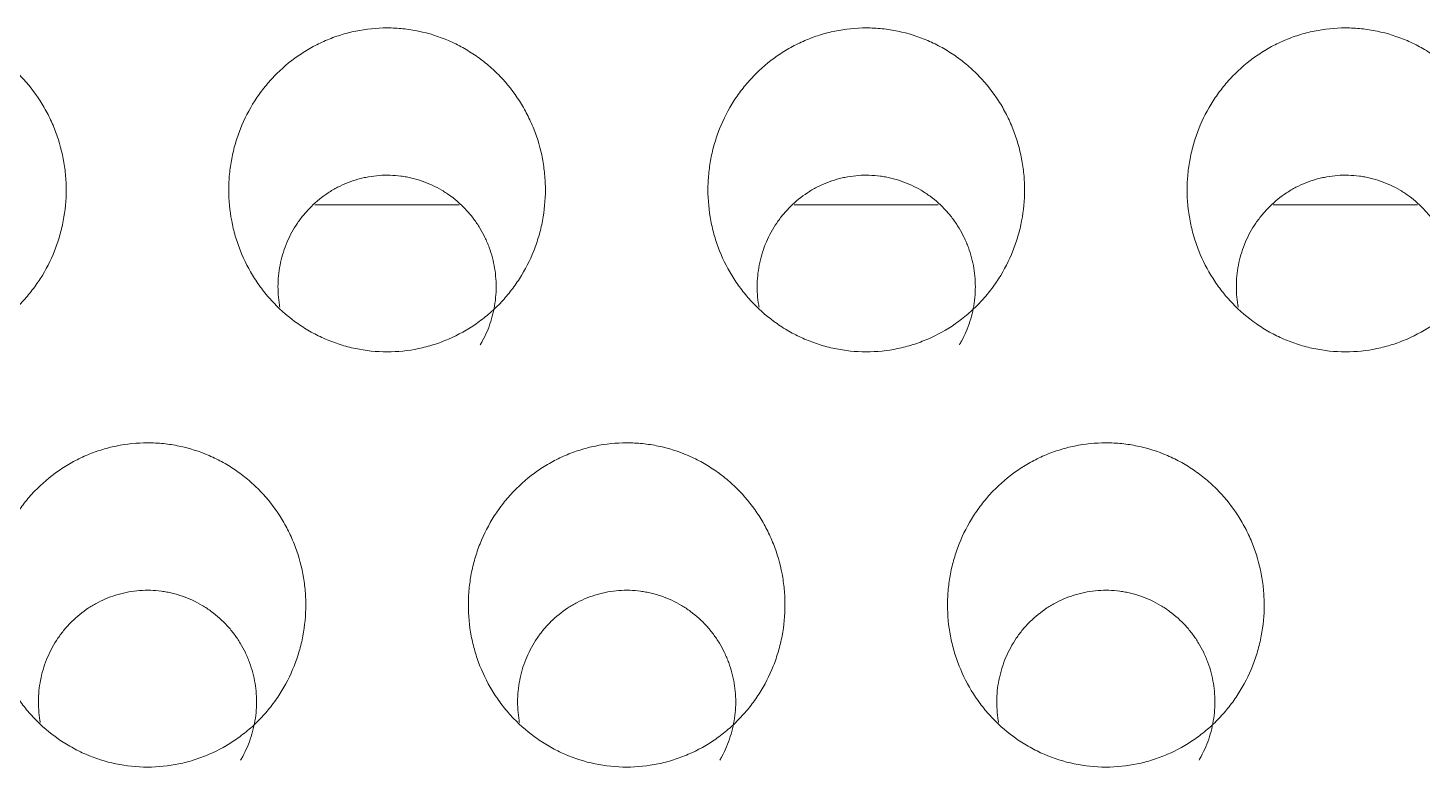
# Model space of a CAD drawing. Header units: inches. Extents: x 3778 to 56227, y -16914 to 35091.
# Drawn here: x 42403.96 to 42412.65, y -12645.74 to -12641.14 of the extents above; entities that cross this region are included whole.
import ezdxf

# ---------------------------------------------------------------- set-up
doc = ezdxf.new("R2010")
doc.units = ezdxf.units.IN
doc.header["$LTSCALE"] = 100
doc.header["$MEASUREMENT"] = 0
doc.layers.add('2-con', color=2, linetype='Continuous')
doc.layers.add('mark-B', color=2, linetype='Continuous', lineweight=20)

# ---------------------------------------------------------------- blocks, each defined once
blk = doc.blocks.new('무풍1WAY 대형')
at = {"layer": 'mark-B'}
for points, knots in [([(273.373, -433.2088), (273.3066, -433.2088), (273.2413, -433.2156), (273.1451, -433.2355), (273.1133, -433.2438), (273.0661, -433.2587), (273.0504, -433.2641), (273.0194, -433.2757), (273.0042, -433.2818), (272.9288, -433.3144), (272.8718, -433.3462), (272.791, -433.4025), (272.7647, -433.4228), (272.7149, -433.4655), (272.6674, -433.5104), (272.6247, -433.5595), (272.5945, -433.5979), (272.5847, -433.611), (272.5657, -433.6377), (272.5565, -433.6513), (272.5122, -433.7204), (272.4826, -433.7783), (272.4467, -433.8687), (272.4362, -433.8994), (272.4225, -433.9465), (272.4182, -433.9623), (272.4106, -433.9941), (272.4072, -434.0101), (272.392, -434.0899), (272.3859, -434.1543), (272.3859, -434.2354), (272.3863, -434.2516), (272.3878, -434.2842), (272.389, -434.3005), (272.3936, -434.3494), (272.3982, -434.3816), (272.4165, -434.477), (272.4345, -434.5391), (272.4706, -434.63), (272.4842, -434.6601), (272.514, -434.7181), (272.5302, -434.7463), (272.5827, -434.8281), (272.6229, -434.8793), (272.6798, -434.9387), (272.6915, -434.9503), (272.7154, -434.9729), (272.7519, -435.0057), (272.8163, -435.0555), (272.8716, -435.0901), (272.9146, -435.1141), (272.9292, -435.1218), (272.9588, -435.1364), (272.9739, -435.1434), (273.0495, -435.1761), (273.1118, -435.1958), (273.2081, -435.2159), (273.2407, -435.2209), (273.3068, -435.2278), (273.3397, -435.2295), (273.4381, -435.2295), (273.5033, -435.2229), (273.5843, -435.2062), (273.6005, -435.2025), (273.6325, -435.1941), (273.68, -435.1805), (273.7567, -435.1519), (273.8154, -435.123), (273.8729, -435.0911), (273.9011, -435.0735), (273.982, -435.0172), (274.0315, -434.9748), (274.0881, -434.916), (274.0991, -434.9039), (274.1207, -434.8792), (274.1312, -434.8665), (274.1617, -434.8278), (274.1807, -434.8012), (274.2333, -434.7191), (274.263, -434.6613), (274.2933, -434.5853), (274.299, -434.5699), (274.3096, -434.539), (274.3244, -434.4924), (274.3433, -434.4136), (274.3524, -434.3496), (274.3571, -434.3011), (274.3582, -434.2848), (274.3598, -434.2522), (274.3602, -434.2358), (274.3602, -434.1541), (274.3541, -434.0897), (274.3359, -433.9944), (274.3284, -433.9628), (274.3147, -433.9158), (274.3098, -433.9001), (274.2991, -433.8691), (274.2935, -433.8538), (274.2634, -433.7782), (274.2339, -433.7205), (274.1813, -433.6384), (274.1624, -433.6117), (274.1217, -433.5599), (274.1002, -433.5352), (274.0326, -433.4646), (273.9832, -433.4222), (273.916, -433.3752), (273.9023, -433.3661), (273.8742, -433.3486), (273.86, -433.3402), (273.8169, -433.3161), (273.7876, -433.3016), (273.6977, -433.2627), (273.6352, -433.2427), (273.5052, -433.2156), (273.4395, -433.2088), (273.373, -433.2088)], [0, 0, 0, 0, 0.03125, 0.03125, 0.046875, 0.046875, 0.054687, 0.054687, 0.0625, 0.0625, 0.09375, 0.09375, 0.109375, 0.109375, 0.125, 0.140625, 0.140625, 0.148437, 0.148437, 0.15625, 0.15625, 0.1875, 0.1875, 0.203125, 0.203125, 0.210937, 0.210937, 0.21875, 0.21875, 0.25, 0.25, 0.257812, 0.257812, 0.265625, 0.265625, 0.28125, 0.28125, 0.3125, 0.3125, 0.328125, 0.328125, 0.34375, 0.34375, 0.375, 0.375, 0.382812, 0.382812, 0.390625, 0.40625, 0.421875, 0.421875, 0.429687, 0.429687, 0.4375, 0.4375, 0.46875, 0.46875, 0.484375, 0.484375, 0.5, 0.5, 0.53125, 0.53125, 0.539062, 0.539062, 0.546875, 0.5625, 0.578125, 0.578125, 0.59375, 0.59375, 0.625, 0.625, 0.632812, 0.632812, 0.640625, 0.640625, 0.65625, 0.65625, 0.6875, 0.6875, 0.695312, 0.695312, 0.703125, 0.71875, 0.734375, 0.734375, 0.742187, 0.742187, 0.75, 0.75, 0.78125, 0.78125, 0.796875, 0.796875, 0.804687, 0.804687, 0.8125, 0.8125, 0.84375, 0.84375, 0.859375, 0.859375, 0.875, 0.875, 0.90625, 0.90625, 0.914062, 0.914062, 0.921875, 0.921875, 0.9375, 0.9375, 0.96875, 0.96875, 1, 1, 1, 1]), ([(276.3606, -433.2088), (276.2941, -433.2088), (276.2289, -433.2156), (276.1327, -433.2355), (276.1009, -433.2438), (276.0536, -433.2587), (276.0379, -433.2641), (276.007, -433.2757), (275.9917, -433.2818), (275.9164, -433.3144), (275.8593, -433.3462), (275.7785, -433.4025), (275.7523, -433.4228), (275.7024, -433.4655), (275.655, -433.5104), (275.6123, -433.5595), (275.582, -433.5979), (275.5722, -433.611), (275.5532, -433.6377), (275.544, -433.6513), (275.4997, -433.7204), (275.4702, -433.7783), (275.4343, -433.8687), (275.4237, -433.8994), (275.41, -433.9465), (275.4058, -433.9623), (275.3982, -433.9941), (275.3947, -434.0101), (275.3795, -434.0899), (275.3735, -434.1543), (275.3735, -434.2354), (275.3738, -434.2516), (275.3754, -434.2842), (275.3765, -434.3005), (275.3812, -434.3494), (275.3858, -434.3816), (275.404, -434.477), (275.422, -434.5391), (275.4581, -434.63), (275.4718, -434.6601), (275.5016, -434.7181), (275.5178, -434.7463), (275.5703, -434.8281), (275.6104, -434.8793), (275.6674, -434.9387), (275.6791, -434.9503), (275.7029, -434.9729), (275.7394, -435.0057), (275.8038, -435.0555), (275.8592, -435.0901), (275.9022, -435.1141), (275.9167, -435.1218), (275.9464, -435.1364), (275.9614, -435.1434), (276.037, -435.1761), (276.0994, -435.1958), (276.1957, -435.2159), (276.2282, -435.2209), (276.2943, -435.2278), (276.3272, -435.2295), (276.4257, -435.2295), (276.4909, -435.2229), (276.5718, -435.2062), (276.588, -435.2025), (276.62, -435.1941), (276.6675, -435.1805), (276.7442, -435.1519), (276.803, -435.123), (276.8604, -435.0911), (276.8886, -435.0735), (276.9695, -435.0172), (277.0191, -434.9748), (277.0756, -434.916), (277.0867, -434.9039), (277.1082, -434.8792), (277.1188, -434.8665), (277.1493, -434.8278), (277.1682, -434.8012), (277.2209, -434.7191), (277.2505, -434.6613), (277.2808, -434.5853), (277.2865, -434.5699), (277.2971, -434.539), (277.3119, -434.4924), (277.3308, -434.4136), (277.34, -434.3496), (277.3446, -434.3011), (277.3458, -434.2848), (277.3473, -434.2522), (277.3477, -434.2358), (277.3477, -434.1541), (277.3416, -434.0897), (277.3235, -433.9944), (277.3159, -433.9628), (277.3023, -433.9158), (277.2973, -433.9001), (277.2867, -433.8691), (277.281, -433.8538), (277.251, -433.7782), (277.2214, -433.7205), (277.1689, -433.6384), (277.15, -433.6117), (277.1092, -433.5599), (277.0878, -433.5352), (277.0201, -433.4646), (276.9708, -433.4222), (276.9035, -433.3752), (276.8898, -433.3661), (276.8618, -433.3486), (276.8476, -433.3402), (276.8045, -433.3161), (276.7751, -433.3016), (276.6852, -433.2627), (276.6228, -433.2427), (276.4928, -433.2156), (276.427, -433.2088), (276.3606, -433.2088)], [0, 0, 0, 0, 0.03125, 0.03125, 0.046875, 0.046875, 0.054688, 0.054688, 0.0625, 0.0625, 0.09375, 0.09375, 0.109375, 0.109375, 0.125, 0.140625, 0.140625, 0.148438, 0.148438, 0.15625, 0.15625, 0.1875, 0.1875, 0.203125, 0.203125, 0.210938, 0.210938, 0.21875, 0.21875, 0.25, 0.25, 0.257813, 0.257813, 0.265625, 0.265625, 0.28125, 0.28125, 0.3125, 0.3125, 0.328125, 0.328125, 0.34375, 0.34375, 0.375, 0.375, 0.382813, 0.382813, 0.390625, 0.40625, 0.421875, 0.421875, 0.429688, 0.429688, 0.4375, 0.4375, 0.46875, 0.46875, 0.484375, 0.484375, 0.5, 0.5, 0.53125, 0.53125, 0.539063, 0.539063, 0.546875, 0.5625, 0.578125, 0.578125, 0.59375, 0.59375, 0.625, 0.625, 0.632813, 0.632813, 0.640625, 0.640625, 0.65625, 0.65625, 0.6875, 0.6875, 0.695313, 0.695313, 0.703125, 0.71875, 0.734375, 0.734375, 0.742188, 0.742188, 0.75, 0.75, 0.78125, 0.78125, 0.796875, 0.796875, 0.804688, 0.804688, 0.8125, 0.8125, 0.84375, 0.84375, 0.859375, 0.859375, 0.875, 0.875, 0.90625, 0.90625, 0.914063, 0.914063, 0.921875, 0.921875, 0.9375, 0.9375, 0.96875, 0.96875, 1, 1, 1, 1]), ([(279.3481, -433.2088), (279.2817, -433.2088), (279.2164, -433.2156), (279.1202, -433.2355), (279.0884, -433.2438), (279.0412, -433.2587), (279.0255, -433.2641), (278.9945, -433.2757), (278.9793, -433.2818), (278.9039, -433.3144), (278.8469, -433.3462), (278.7661, -433.4025), (278.7398, -433.4228), (278.69, -433.4655), (278.6425, -433.5104), (278.5998, -433.5595), (278.5696, -433.5979), (278.5598, -433.611), (278.5408, -433.6377), (278.5316, -433.6513), (278.4873, -433.7204), (278.4577, -433.7783), (278.4218, -433.8687), (278.4112, -433.8994), (278.3976, -433.9465), (278.3933, -433.9623), (278.3857, -433.9941), (278.3823, -434.0101), (278.3671, -434.0899), (278.361, -434.1543), (278.361, -434.2354), (278.3614, -434.2516), (278.3629, -434.2842), (278.3641, -434.3005), (278.3687, -434.3494), (278.3733, -434.3816), (278.3916, -434.477), (278.4096, -434.5391), (278.4457, -434.63), (278.4593, -434.6601), (278.4891, -434.7181), (278.5053, -434.7463), (278.5578, -434.8281), (278.5979, -434.8793), (278.6549, -434.9387), (278.6666, -434.9503), (278.6905, -434.9729), (278.727, -435.0057), (278.7914, -435.0555), (278.8467, -435.0901), (278.8897, -435.1141), (278.9043, -435.1218), (278.9339, -435.1364), (278.949, -435.1434), (279.0246, -435.1761), (279.0869, -435.1958), (279.1832, -435.2159), (279.2158, -435.2209), (279.2819, -435.2278), (279.3148, -435.2295), (279.4132, -435.2295), (279.4784, -435.2229), (279.5593, -435.2062), (279.5755, -435.2025), (279.6076, -435.1941), (279.6551, -435.1805), (279.7318, -435.1519), (279.7905, -435.123), (279.848, -435.0911), (279.8762, -435.0735), (279.9571, -435.0172), (280.0066, -434.9748), (280.0632, -434.916), (280.0742, -434.9039), (280.0958, -434.8792), (280.1063, -434.8665), (280.1368, -434.8278), (280.1557, -434.8012), (280.2084, -434.7191), (280.2381, -434.6613), (280.2683, -434.5853), (280.2741, -434.5699), (280.2847, -434.539), (280.2995, -434.4924), (280.3184, -434.4136), (280.3275, -434.3496), (280.3322, -434.3011), (280.3333, -434.2848), (280.3349, -434.2522), (280.3353, -434.2358), (280.3353, -434.1541), (280.3291, -434.0897), (280.311, -433.9944), (280.3034, -433.9628), (280.2898, -433.9158), (280.2848, -433.9001), (280.2742, -433.8691), (280.2686, -433.8538), (280.2385, -433.7782), (280.209, -433.7205), (280.1564, -433.6384), (280.1375, -433.6117), (280.0968, -433.5599), (280.0753, -433.5352), (280.0077, -433.4646), (279.9583, -433.4222), (279.8911, -433.3752), (279.8774, -433.3661), (279.8493, -433.3486), (279.8351, -433.3402), (279.792, -433.3161), (279.7627, -433.3016), (279.6728, -433.2627), (279.6103, -433.2427), (279.4803, -433.2156), (279.4146, -433.2088), (279.3481, -433.2088)], [0, 0, 0, 0, 0.03125, 0.03125, 0.046875, 0.046875, 0.054687, 0.054687, 0.0625, 0.0625, 0.09375, 0.09375, 0.109375, 0.109375, 0.125, 0.140625, 0.140625, 0.148437, 0.148437, 0.15625, 0.15625, 0.1875, 0.1875, 0.203125, 0.203125, 0.210937, 0.210937, 0.21875, 0.21875, 0.25, 0.25, 0.257812, 0.257812, 0.265625, 0.265625, 0.28125, 0.28125, 0.3125, 0.3125, 0.328125, 0.328125, 0.34375, 0.34375, 0.375, 0.375, 0.382812, 0.382812, 0.390625, 0.40625, 0.421875, 0.421875, 0.429688, 0.429688, 0.4375, 0.4375, 0.46875, 0.46875, 0.484375, 0.484375, 0.5, 0.5, 0.53125, 0.53125, 0.539062, 0.539062, 0.546875, 0.5625, 0.578125, 0.578125, 0.59375, 0.59375, 0.625, 0.625, 0.632812, 0.632812, 0.640625, 0.640625, 0.65625, 0.65625, 0.6875, 0.6875, 0.695312, 0.695312, 0.703125, 0.71875, 0.734375, 0.734375, 0.742187, 0.742187, 0.75, 0.75, 0.78125, 0.78125, 0.796875, 0.796875, 0.804687, 0.804687, 0.8125, 0.8125, 0.84375, 0.84375, 0.859375, 0.859375, 0.875, 0.875, 0.90625, 0.90625, 0.914063, 0.914063, 0.921875, 0.921875, 0.9375, 0.9375, 0.96875, 0.96875, 1, 1, 1, 1]), ([(272.7921, -433.2529), (272.7878, -433.2602), (272.7836, -433.2676), (272.7687, -433.2949), (272.7589, -433.3152), (272.7325, -433.3769), (272.7189, -433.4195), (272.7046, -433.4853), (272.7008, -433.5077), (272.6955, -433.5524), (272.6939, -433.5749), (272.6933, -433.5975)], [0, 0, 0, 0, 0.069944, 0.069944, 0.255955, 0.255955, 0.627978, 0.627978, 0.813989, 0.813989, 1, 1, 1, 1]), ([(275.7797, -433.2529), (275.7754, -433.2602), (275.7711, -433.2676), (275.7562, -433.2949), (275.7464, -433.3152), (275.72, -433.3769), (275.7065, -433.4195), (275.6922, -433.4853), (275.6884, -433.5077), (275.683, -433.5524), (275.6814, -433.5749), (275.6809, -433.5975)], [0, 0, 0, 0, 0.069944, 0.069944, 0.255955, 0.255955, 0.627978, 0.627978, 0.813989, 0.813989, 1, 1, 1, 1]), ([(278.7672, -433.2529), (278.7629, -433.2602), (278.7587, -433.2676), (278.7438, -433.2949), (278.734, -433.3152), (278.7076, -433.3769), (278.694, -433.4195), (278.6797, -433.4853), (278.6759, -433.5077), (278.6706, -433.5524), (278.669, -433.5749), (278.6684, -433.5975)], [0, 0, 0, 0, 0.069944, 0.069944, 0.255955, 0.255955, 0.627978, 0.627978, 0.813989, 0.813989, 1, 1, 1, 1]), ([(272.6933, -433.5975), (272.6922, -433.6426), (272.6986, -433.7314), (272.7211, -433.8174), (272.7405, -433.8702), (272.7447, -433.8808), (272.7535, -433.9015), (272.7673, -433.9323), (272.7939, -433.9814), (272.8188, -434.0185), (272.8389, -434.0455), (272.8459, -434.0543), (272.8602, -434.0718), (272.8676, -434.0804), (272.9058, -434.1223), (272.9391, -434.1524), (272.9933, -434.1924), (273.012, -434.2049), (273.051, -434.228), (273.0712, -434.2387), (273.1328, -434.2674), (273.1753, -434.2821), (273.2303, -434.2952), (273.2414, -434.2976), (273.2638, -434.3017), (273.2751, -434.3035), (273.3091, -434.3079), (273.3317, -434.3097), (273.3994, -434.3116), (273.4444, -434.3083), (273.5007, -434.2983), (273.5119, -434.2961), (273.534, -434.2909), (273.5669, -434.2824), (273.6203, -434.2642), (273.6613, -434.2454), (273.6915, -434.2297), (273.7015, -434.2241), (273.7212, -434.2126), (273.7308, -434.2066), (273.778, -434.1756), (273.8129, -434.1473), (273.853, -434.1077), (273.8609, -434.0996), (273.8762, -434.0829), (273.8837, -434.0743), (273.9053, -434.0483), (273.9188, -434.0303), (273.9566, -433.9747), (273.9781, -433.9354), (274.0136, -433.8523), (274.0272, -433.8096), (274.0414, -433.7442), (274.0452, -433.7222), (274.0505, -433.6777), (274.0522, -433.6551), (274.0539, -433.5878), (274.0508, -433.5433), (274.0429, -433.4952), (274.0422, -433.4912), (274.0415, -433.4871)], [0, 0, 0, 0, 0.058507, 0.117014, 0.117014, 0.131641, 0.131641, 0.146267, 0.175521, 0.204774, 0.204774, 0.219401, 0.219401, 0.234028, 0.234028, 0.292535, 0.292535, 0.321788, 0.321788, 0.351042, 0.351042, 0.409548, 0.409548, 0.424175, 0.424175, 0.438802, 0.438802, 0.468055, 0.468055, 0.526562, 0.526562, 0.541189, 0.541189, 0.555816, 0.585069, 0.614323, 0.614323, 0.628949, 0.628949, 0.643576, 0.643576, 0.702083, 0.702083, 0.71671, 0.71671, 0.731336, 0.731336, 0.76059, 0.76059, 0.819097, 0.819097, 0.877604, 0.877604, 0.906857, 0.906857, 0.936111, 0.936111, 0.994618, 0.994618, 1, 1, 1, 1]), ([(275.6809, -433.5975), (275.6798, -433.6426), (275.6861, -433.7314), (275.7087, -433.8174), (275.7281, -433.8702), (275.7322, -433.8808), (275.741, -433.9015), (275.7549, -433.9323), (275.7815, -433.9814), (275.8064, -434.0185), (275.8265, -434.0455), (275.8334, -434.0543), (275.8478, -434.0718), (275.8552, -434.0804), (275.8933, -434.1223), (275.9266, -434.1524), (275.9808, -434.1924), (275.9996, -434.2049), (276.0385, -434.228), (276.0588, -434.2387), (276.1203, -434.2674), (276.1629, -434.2821), (276.2179, -434.2952), (276.229, -434.2976), (276.2514, -434.3017), (276.2627, -434.3035), (276.2966, -434.3079), (276.3192, -434.3097), (276.3869, -434.3116), (276.432, -434.3083), (276.4882, -434.2983), (276.4994, -434.2961), (276.5216, -434.2909), (276.5545, -434.2824), (276.6078, -434.2642), (276.6489, -434.2454), (276.6791, -434.2297), (276.6891, -434.2241), (276.7087, -434.2126), (276.7183, -434.2066), (276.7656, -434.1756), (276.8005, -434.1473), (276.8406, -434.1077), (276.8484, -434.0996), (276.8638, -434.0829), (276.8712, -434.0743), (276.8929, -434.0483), (276.9064, -434.0303), (276.9441, -433.9747), (276.9656, -433.9354), (277.0012, -433.8523), (277.0148, -433.8096), (277.029, -433.7442), (277.0327, -433.7222), (277.0381, -433.6777), (277.0397, -433.6551), (277.0414, -433.5878), (277.0383, -433.5433), (277.0304, -433.4952), (277.0297, -433.4912), (277.029, -433.4871)], [0, 0, 0, 0, 0.058507, 0.117014, 0.117014, 0.131641, 0.131641, 0.146267, 0.175521, 0.204774, 0.204774, 0.219401, 0.219401, 0.234028, 0.234028, 0.292535, 0.292535, 0.321788, 0.321788, 0.351042, 0.351042, 0.409548, 0.409548, 0.424175, 0.424175, 0.438802, 0.438802, 0.468055, 0.468055, 0.526562, 0.526562, 0.541189, 0.541189, 0.555816, 0.585069, 0.614323, 0.614323, 0.628949, 0.628949, 0.643576, 0.643576, 0.702083, 0.702083, 0.71671, 0.71671, 0.731336, 0.731336, 0.76059, 0.76059, 0.819097, 0.819097, 0.877604, 0.877604, 0.906857, 0.906857, 0.936111, 0.936111, 0.994618, 0.994618, 1, 1, 1, 1]), ([(278.6684, -433.5975), (278.6673, -433.6426), (278.6737, -433.7314), (278.6962, -433.8174), (278.7156, -433.8702), (278.7198, -433.8808), (278.7286, -433.9015), (278.7424, -433.9323), (278.769, -433.9814), (278.7939, -434.0185), (278.814, -434.0455), (278.821, -434.0543), (278.8353, -434.0718), (278.8427, -434.0804), (278.8809, -434.1223), (278.9142, -434.1524), (278.9683, -434.1924), (278.9871, -434.2049), (279.0261, -434.228), (279.0463, -434.2387), (279.1079, -434.2674), (279.1504, -434.2821), (279.2054, -434.2952), (279.2165, -434.2976), (279.2389, -434.3017), (279.2502, -434.3035), (279.2842, -434.3079), (279.3068, -434.3097), (279.3745, -434.3116), (279.4195, -434.3083), (279.4758, -434.2983), (279.487, -434.2961), (279.5091, -434.2909), (279.542, -434.2824), (279.5954, -434.2642), (279.6364, -434.2454), (279.6666, -434.2297), (279.6766, -434.2241), (279.6963, -434.2126), (279.7059, -434.2066), (279.7531, -434.1756), (279.788, -434.1473), (279.8281, -434.1077), (279.836, -434.0996), (279.8513, -434.0829), (279.8588, -434.0743), (279.8804, -434.0483), (279.8939, -434.0303), (279.9317, -433.9747), (279.9532, -433.9354), (279.9887, -433.8523), (280.0023, -433.8096), (280.0165, -433.7442), (280.0202, -433.7222), (280.0256, -433.6777), (280.0273, -433.6551), (280.029, -433.5878), (280.0259, -433.5433), (280.018, -433.4952), (280.0173, -433.4912), (280.0165, -433.4871)], [0, 0, 0, 0, 0.058507, 0.117014, 0.117014, 0.131641, 0.131641, 0.146267, 0.175521, 0.204774, 0.204774, 0.219401, 0.219401, 0.234028, 0.234028, 0.292535, 0.292535, 0.321788, 0.321788, 0.351042, 0.351042, 0.409548, 0.409548, 0.424175, 0.424175, 0.438802, 0.438802, 0.468055, 0.468055, 0.526562, 0.526562, 0.541189, 0.541189, 0.555816, 0.585069, 0.614323, 0.614323, 0.628949, 0.628949, 0.643576, 0.643576, 0.702083, 0.702083, 0.71671, 0.71671, 0.731336, 0.731336, 0.76059, 0.76059, 0.819097, 0.819097, 0.877604, 0.877604, 0.906857, 0.906857, 0.936111, 0.936111, 0.994618, 0.994618, 1, 1, 1, 1]), ([(271.8793, -435.7965), (271.8129, -435.7965), (271.7476, -435.8032), (271.6514, -435.8232), (271.6197, -435.8314), (271.5724, -435.8463), (271.5567, -435.8517), (271.5258, -435.8633), (271.5105, -435.8694), (271.4352, -435.9019), (271.3781, -435.9337), (271.2973, -435.9899), (271.2711, -436.0102), (271.2212, -436.0528), (271.1738, -436.0976), (271.1311, -436.1467), (271.1008, -436.1851), (271.091, -436.1981), (271.072, -436.2248), (271.0628, -436.2384), (271.0185, -436.3075), (270.989, -436.3653), (270.953, -436.4556), (270.9424, -436.4863), (270.9287, -436.5333), (270.9245, -436.5491), (270.9169, -436.5809), (270.9135, -436.5968), (270.8982, -436.6766), (270.8922, -436.7409), (270.8922, -436.822), (270.8925, -436.8382), (270.8941, -436.8707), (270.8952, -436.8871), (270.8999, -436.9359), (270.9045, -436.9681), (270.9227, -437.0634), (270.9408, -437.1255), (270.9769, -437.2163), (270.9905, -437.2463), (271.0203, -437.3043), (271.0365, -437.3324), (271.0891, -437.4142), (271.1292, -437.4653), (271.1862, -437.5247), (271.1979, -437.5363), (271.2217, -437.5588), (271.2583, -437.5916), (271.3227, -437.6413), (271.378, -437.6759), (271.421, -437.6999), (271.4355, -437.7075), (271.4652, -437.7221), (271.4802, -437.7291), (271.5558, -437.7617), (271.6182, -437.7814), (271.7144, -437.8014), (271.747, -437.8065), (271.813, -437.8133), (271.8459, -437.815), (271.9443, -437.8151), (272.0095, -437.8085), (272.0904, -437.7918), (272.1066, -437.7881), (272.1386, -437.7797), (272.1861, -437.7661), (272.2628, -437.7376), (272.3215, -437.7087), (272.379, -437.6768), (272.4072, -437.6593), (272.4881, -437.6031), (272.5376, -437.5607), (272.5942, -437.502), (272.6052, -437.4899), (272.6268, -437.4652), (272.6373, -437.4525), (272.6678, -437.4139), (272.6868, -437.3873), (272.7395, -437.3053), (272.7691, -437.2476), (272.7994, -437.1717), (272.8051, -437.1563), (272.8158, -437.1254), (272.8305, -437.0788), (272.8495, -437.0001), (272.8586, -436.9361), (272.8633, -436.8876), (272.8644, -436.8714), (272.866, -436.8388), (272.8664, -436.8224), (272.8664, -436.7408), (272.8602, -436.6764), (272.8421, -436.5811), (272.8345, -436.5496), (272.8209, -436.5026), (272.8159, -436.487), (272.8053, -436.456), (272.7996, -436.4407), (272.7696, -436.3651), (272.74, -436.3075), (272.6874, -436.2255), (272.6685, -436.1988), (272.6278, -436.1471), (272.6063, -436.1224), (272.5387, -436.0519), (272.4893, -436.0096), (272.4086, -435.9533), (272.3805, -435.9357), (272.323, -435.9036), (272.2644, -435.8747), (272.2032, -435.8518), (272.1407, -435.832), (272.1088, -435.8236), (272.0114, -435.8033), (271.9457, -435.7965), (271.8793, -435.7965)], [0, 0, 0, 0, 0.03125, 0.03125, 0.046875, 0.046875, 0.054688, 0.054688, 0.0625, 0.0625, 0.09375, 0.09375, 0.109375, 0.109375, 0.125, 0.140625, 0.140625, 0.148438, 0.148438, 0.15625, 0.15625, 0.1875, 0.1875, 0.203125, 0.203125, 0.210938, 0.210938, 0.21875, 0.21875, 0.25, 0.25, 0.257813, 0.257813, 0.265625, 0.265625, 0.28125, 0.28125, 0.3125, 0.3125, 0.328125, 0.328125, 0.34375, 0.34375, 0.375, 0.375, 0.382813, 0.382813, 0.390625, 0.40625, 0.421875, 0.421875, 0.429688, 0.429688, 0.4375, 0.4375, 0.46875, 0.46875, 0.484375, 0.484375, 0.5, 0.5, 0.53125, 0.53125, 0.539063, 0.539063, 0.546875, 0.5625, 0.578125, 0.578125, 0.59375, 0.59375, 0.625, 0.625, 0.632813, 0.632813, 0.640625, 0.640625, 0.65625, 0.65625, 0.6875, 0.6875, 0.695313, 0.695313, 0.703125, 0.71875, 0.734375, 0.734375, 0.742188, 0.742188, 0.75, 0.75, 0.78125, 0.78125, 0.796875, 0.796875, 0.804688, 0.804688, 0.8125, 0.8125, 0.84375, 0.84375, 0.859375, 0.859375, 0.875, 0.875, 0.90625, 0.90625, 0.921875, 0.921875, 0.9375, 0.953125, 0.953125, 0.96875, 0.96875, 1, 1, 1, 1]), ([(274.8668, -435.7965), (274.8004, -435.7965), (274.7352, -435.8032), (274.639, -435.8232), (274.6072, -435.8314), (274.56, -435.8463), (274.5443, -435.8517), (274.5133, -435.8633), (274.4981, -435.8694), (274.4227, -435.9019), (274.3657, -435.9337), (274.2849, -435.9899), (274.2586, -436.0102), (274.2088, -436.0528), (274.1613, -436.0976), (274.1186, -436.1467), (274.0884, -436.1851), (274.0786, -436.1981), (274.0596, -436.2248), (274.0504, -436.2384), (274.0061, -436.3075), (273.9765, -436.3653), (273.9406, -436.4556), (273.93, -436.4863), (273.9163, -436.5333), (273.9121, -436.5491), (273.9044, -436.5809), (273.901, -436.5968), (273.8858, -436.6766), (273.8797, -436.7409), (273.8797, -436.822), (273.8801, -436.8382), (273.8816, -436.8707), (273.8828, -436.8871), (273.8874, -436.9359), (273.892, -436.9681), (273.9103, -437.0634), (273.9283, -437.1255), (273.9644, -437.2163), (273.9781, -437.2463), (274.0079, -437.3043), (274.0241, -437.3324), (274.0766, -437.4142), (274.1168, -437.4653), (274.1737, -437.5247), (274.1854, -437.5363), (274.2093, -437.5588), (274.2458, -437.5916), (274.3102, -437.6413), (274.3655, -437.6759), (274.4085, -437.6999), (274.4231, -437.7075), (274.4527, -437.7221), (274.4678, -437.7291), (274.5434, -437.7617), (274.6057, -437.7814), (274.702, -437.8014), (274.7345, -437.8065), (274.8006, -437.8133), (274.8335, -437.815), (274.9319, -437.8151), (274.9971, -437.8085), (275.078, -437.7918), (275.0942, -437.7881), (275.1262, -437.7797), (275.1736, -437.7661), (275.2503, -437.7376), (275.3091, -437.7087), (275.3665, -437.6768), (275.3947, -437.6593), (275.4756, -437.6031), (275.5252, -437.5607), (275.5817, -437.502), (275.5928, -437.4899), (275.6143, -437.4652), (275.6249, -437.4525), (275.6554, -437.4139), (275.6743, -437.3873), (275.727, -437.3053), (275.7567, -437.2476), (275.787, -437.1717), (275.7927, -437.1563), (275.8033, -437.1254), (275.8181, -437.0788), (275.837, -437.0001), (275.8462, -436.9361), (275.8508, -436.8876), (275.852, -436.8714), (275.8535, -436.8388), (275.8539, -436.8224), (275.8539, -436.7408), (275.8478, -436.6764), (275.8296, -436.5811), (275.8221, -436.5496), (275.8084, -436.5026), (275.8035, -436.487), (275.7928, -436.456), (275.7872, -436.4407), (275.7571, -436.3651), (275.7276, -436.3075), (275.675, -436.2255), (275.6561, -436.1988), (275.6153, -436.1471), (275.5939, -436.1224), (275.5262, -436.0519), (275.4769, -436.0096), (275.3962, -435.9533), (275.368, -435.9357), (275.3106, -435.9036), (275.2519, -435.8747), (275.1907, -435.8518), (275.1283, -435.832), (275.0964, -435.8236), (274.9989, -435.8033), (274.9332, -435.7965), (274.8668, -435.7965)], [0, 0, 0, 0, 0.03125, 0.03125, 0.046875, 0.046875, 0.054688, 0.054688, 0.0625, 0.0625, 0.09375, 0.09375, 0.109375, 0.109375, 0.125, 0.140625, 0.140625, 0.148438, 0.148438, 0.15625, 0.15625, 0.1875, 0.1875, 0.203125, 0.203125, 0.210938, 0.210938, 0.21875, 0.21875, 0.25, 0.25, 0.257813, 0.257813, 0.265625, 0.265625, 0.28125, 0.28125, 0.3125, 0.3125, 0.328125, 0.328125, 0.34375, 0.34375, 0.375, 0.375, 0.382813, 0.382813, 0.390625, 0.40625, 0.421875, 0.421875, 0.429688, 0.429688, 0.4375, 0.4375, 0.46875, 0.46875, 0.484375, 0.484375, 0.5, 0.5, 0.53125, 0.53125, 0.539063, 0.539063, 0.546875, 0.5625, 0.578125, 0.578125, 0.59375, 0.59375, 0.625, 0.625, 0.632813, 0.632813, 0.640625, 0.640625, 0.65625, 0.65625, 0.6875, 0.6875, 0.695313, 0.695313, 0.703125, 0.71875, 0.734375, 0.734375, 0.742188, 0.742188, 0.75, 0.75, 0.78125, 0.78125, 0.796875, 0.796875, 0.804688, 0.804688, 0.8125, 0.8125, 0.84375, 0.84375, 0.859375, 0.859375, 0.875, 0.875, 0.90625, 0.90625, 0.921875, 0.921875, 0.9375, 0.953125, 0.953125, 0.96875, 0.96875, 1, 1, 1, 1]), ([(274.2856, -435.8407), (274.2813, -435.8478), (274.2772, -435.8551), (274.2623, -435.8823), (274.2525, -435.9025), (274.2261, -435.9642), (274.2126, -436.0067), (274.1982, -436.0725), (274.1945, -436.0948), (274.1891, -436.1396), (274.1875, -436.162), (274.1869, -436.1846)], [0, 0, 0, 0, 0.068728, 0.068728, 0.254982, 0.254982, 0.627491, 0.627491, 0.813746, 0.813746, 1, 1, 1, 1]), ([(277.8544, -435.7965), (277.7879, -435.7965), (277.7227, -435.8032), (277.6265, -435.8232), (277.5948, -435.8314), (277.5475, -435.8463), (277.5318, -435.8517), (277.5009, -435.8633), (277.4856, -435.8694), (277.4103, -435.9019), (277.3532, -435.9337), (277.2724, -435.9899), (277.2462, -436.0102), (277.1963, -436.0528), (277.1489, -436.0976), (277.1062, -436.1467), (277.0759, -436.1851), (277.0661, -436.1981), (277.0471, -436.2248), (277.0379, -436.2384), (276.9936, -436.3075), (276.964, -436.3653), (276.9281, -436.4556), (276.9175, -436.4863), (276.9038, -436.5333), (276.8996, -436.5491), (276.892, -436.5809), (276.8886, -436.5968), (276.8733, -436.6766), (276.8673, -436.7409), (276.8673, -436.822), (276.8676, -436.8382), (276.8692, -436.8707), (276.8703, -436.8871), (276.875, -436.9359), (276.8796, -436.9681), (276.8978, -437.0634), (276.9159, -437.1255), (276.952, -437.2163), (276.9656, -437.2463), (276.9954, -437.3043), (277.0116, -437.3324), (277.0642, -437.4142), (277.1043, -437.4653), (277.1613, -437.5247), (277.173, -437.5363), (277.1968, -437.5588), (277.2333, -437.5916), (277.2978, -437.6413), (277.3531, -437.6759), (277.3961, -437.6999), (277.4106, -437.7075), (277.4403, -437.7221), (277.4553, -437.7291), (277.5309, -437.7617), (277.5933, -437.7814), (277.6895, -437.8014), (277.7221, -437.8065), (277.7881, -437.8133), (277.821, -437.815), (277.9194, -437.8151), (277.9846, -437.8085), (278.0655, -437.7918), (278.0817, -437.7881), (278.1137, -437.7797), (278.1612, -437.7661), (278.2379, -437.7376), (278.2966, -437.7087), (278.3541, -437.6768), (278.3823, -437.6593), (278.4632, -437.6031), (278.5127, -437.5607), (278.5693, -437.502), (278.5803, -437.4899), (278.6019, -437.4652), (278.6124, -437.4525), (278.6429, -437.4139), (278.6619, -437.3873), (278.7145, -437.3053), (278.7442, -437.2476), (278.7745, -437.1717), (278.7802, -437.1563), (278.7909, -437.1254), (278.8056, -437.0788), (278.8246, -437.0001), (278.8337, -436.9361), (278.8383, -436.8876), (278.8395, -436.8714), (278.8411, -436.8388), (278.8415, -436.8224), (278.8415, -436.7408), (278.8353, -436.6764), (278.8172, -436.5811), (278.8096, -436.5496), (278.796, -436.5026), (278.791, -436.487), (278.7804, -436.456), (278.7747, -436.4407), (278.7446, -436.3651), (278.7151, -436.3075), (278.6625, -436.2255), (278.6436, -436.1988), (278.6029, -436.1471), (278.5814, -436.1224), (278.5138, -436.0519), (278.4644, -436.0096), (278.3837, -435.9533), (278.3556, -435.9357), (278.2981, -435.9036), (278.2395, -435.8747), (278.1783, -435.8518), (278.1158, -435.832), (278.0839, -435.8236), (277.9865, -435.8033), (277.9208, -435.7965), (277.8544, -435.7965)], [0, 0, 0, 0, 0.03125, 0.03125, 0.046875, 0.046875, 0.054688, 0.054688, 0.0625, 0.0625, 0.09375, 0.09375, 0.109375, 0.109375, 0.125, 0.140625, 0.140625, 0.148438, 0.148438, 0.15625, 0.15625, 0.1875, 0.1875, 0.203125, 0.203125, 0.210938, 0.210938, 0.21875, 0.21875, 0.25, 0.25, 0.257813, 0.257813, 0.265625, 0.265625, 0.28125, 0.28125, 0.3125, 0.3125, 0.328125, 0.328125, 0.34375, 0.34375, 0.375, 0.375, 0.382813, 0.382813, 0.390625, 0.40625, 0.421875, 0.421875, 0.429688, 0.429688, 0.4375, 0.4375, 0.46875, 0.46875, 0.484375, 0.484375, 0.5, 0.5, 0.53125, 0.53125, 0.539063, 0.539063, 0.546875, 0.5625, 0.578125, 0.578125, 0.59375, 0.59375, 0.625, 0.625, 0.632813, 0.632813, 0.640625, 0.640625, 0.65625, 0.65625, 0.6875, 0.6875, 0.695313, 0.695313, 0.703125, 0.71875, 0.734375, 0.734375, 0.742188, 0.742188, 0.75, 0.75, 0.78125, 0.78125, 0.796875, 0.796875, 0.804688, 0.804688, 0.8125, 0.8125, 0.84375, 0.84375, 0.859375, 0.859375, 0.875, 0.875, 0.90625, 0.90625, 0.921875, 0.921875, 0.9375, 0.953125, 0.953125, 0.96875, 0.96875, 1, 1, 1, 1]), ([(277.2731, -435.8407), (277.2689, -435.8478), (277.2648, -435.8551), (277.2499, -435.8823), (277.2401, -435.9025), (277.2137, -435.9642), (277.2001, -436.0067), (277.1858, -436.0725), (277.182, -436.0948), (277.1766, -436.1396), (277.175, -436.162), (277.1745, -436.1846)], [0, 0, 0, 0, 0.068728, 0.068728, 0.254982, 0.254982, 0.627491, 0.627491, 0.813746, 0.813746, 1, 1, 1, 1]), ([(280.8419, -435.7965), (280.7755, -435.7965), (280.7103, -435.8032), (280.6141, -435.8232), (280.5823, -435.8314), (280.5351, -435.8463), (280.5194, -435.8517), (280.4884, -435.8633), (280.4731, -435.8694), (280.3978, -435.9019), (280.3408, -435.9337), (280.26, -435.9899), (280.2337, -436.0102), (280.1839, -436.0528), (280.1364, -436.0976), (280.0937, -436.1467), (280.0635, -436.1851), (280.0537, -436.1981), (280.0347, -436.2248), (280.0255, -436.2384), (279.9812, -436.3075), (279.9516, -436.3653), (279.9157, -436.4556), (279.9051, -436.4863), (279.8914, -436.5333), (279.8872, -436.5491), (279.8795, -436.5809), (279.8761, -436.5968), (279.8609, -436.6766), (279.8548, -436.7409), (279.8548, -436.822), (279.8552, -436.8382), (279.8567, -436.8707), (279.8579, -436.8871), (279.8625, -436.9359), (279.8671, -436.9681), (279.8854, -437.0634), (279.9034, -437.1255), (279.9395, -437.2163), (279.9532, -437.2463), (279.983, -437.3043), (279.9992, -437.3324), (280.0517, -437.4142), (280.0919, -437.4653), (280.1488, -437.5247), (280.1605, -437.5363), (280.1844, -437.5588), (280.2209, -437.5916), (280.2853, -437.6413), (280.3406, -437.6759), (280.3836, -437.6999), (280.3982, -437.7075), (280.4278, -437.7221), (280.4429, -437.7291), (280.5185, -437.7617), (280.5808, -437.7814), (280.6771, -437.8014), (280.7096, -437.8065), (280.7757, -437.8133), (280.8086, -437.815), (280.907, -437.8151), (280.9722, -437.8085), (281.0531, -437.7918), (281.0692, -437.7881), (281.1012, -437.7797), (281.1487, -437.7661), (281.2254, -437.7376), (281.2842, -437.7087), (281.3416, -437.6768), (281.3698, -437.6593), (281.4507, -437.6031), (281.5003, -437.5607), (281.5568, -437.502), (281.5679, -437.4899), (281.5894, -437.4652), (281.6, -437.4525), (281.6305, -437.4139), (281.6494, -437.3873), (281.7021, -437.3053), (281.7318, -437.2476), (281.762, -437.1717), (281.7678, -437.1563), (281.7784, -437.1254), (281.7932, -437.0788), (281.8121, -437.0001), (281.8213, -436.9361), (281.8259, -436.8876), (281.8271, -436.8714), (281.8286, -436.8388), (281.829, -436.8224), (281.829, -436.7408), (281.8229, -436.6764), (281.8047, -436.5811), (281.7972, -436.5496), (281.7835, -436.5026), (281.7786, -436.487), (281.7679, -436.456), (281.7623, -436.4407), (281.7322, -436.3651), (281.7027, -436.3075), (281.6501, -436.2255), (281.6312, -436.1988), (281.5904, -436.1471), (281.569, -436.1224), (281.5013, -436.0519), (281.452, -436.0096), (281.3713, -435.9533), (281.3431, -435.9357), (281.2857, -435.9036), (281.227, -435.8747), (281.1658, -435.8518), (281.1034, -435.832), (281.0715, -435.8236), (280.974, -435.8033), (280.9083, -435.7965), (280.8419, -435.7965)], [0, 0, 0, 0, 0.03125, 0.03125, 0.046875, 0.046875, 0.054687, 0.054687, 0.0625, 0.0625, 0.09375, 0.09375, 0.109375, 0.109375, 0.125, 0.140625, 0.140625, 0.148438, 0.148438, 0.15625, 0.15625, 0.1875, 0.1875, 0.203125, 0.203125, 0.210938, 0.210938, 0.21875, 0.21875, 0.25, 0.25, 0.257813, 0.257813, 0.265625, 0.265625, 0.28125, 0.28125, 0.3125, 0.3125, 0.328125, 0.328125, 0.34375, 0.34375, 0.375, 0.375, 0.382813, 0.382813, 0.390625, 0.40625, 0.421875, 0.421875, 0.429688, 0.429688, 0.4375, 0.4375, 0.46875, 0.46875, 0.484375, 0.484375, 0.5, 0.5, 0.53125, 0.53125, 0.539062, 0.539062, 0.546875, 0.5625, 0.578125, 0.578125, 0.59375, 0.59375, 0.625, 0.625, 0.632813, 0.632813, 0.640625, 0.640625, 0.65625, 0.65625, 0.6875, 0.6875, 0.695313, 0.695313, 0.703125, 0.71875, 0.734375, 0.734375, 0.742188, 0.742188, 0.75, 0.75, 0.78125, 0.78125, 0.796875, 0.796875, 0.804688, 0.804688, 0.8125, 0.8125, 0.84375, 0.84375, 0.859375, 0.859375, 0.875, 0.875, 0.90625, 0.90625, 0.921875, 0.921875, 0.9375, 0.953125, 0.953125, 0.96875, 0.96875, 1, 1, 1, 1]), ([(271.1994, -436.1846), (271.1983, -436.2297), (271.2047, -436.3185), (271.2272, -436.4044), (271.2466, -436.4572), (271.2508, -436.4678), (271.2595, -436.4885), (271.2734, -436.5192), (271.3, -436.5683), (271.325, -436.6054), (271.3451, -436.6324), (271.352, -436.6412), (271.3663, -436.6587), (271.3738, -436.6672), (271.4119, -436.7091), (271.4453, -436.7392), (271.4994, -436.7792), (271.5182, -436.7916), (271.5572, -436.8148), (271.5774, -436.8254), (271.639, -436.854), (271.6815, -436.8688), (271.7365, -436.8819), (271.7476, -436.8842), (271.77, -436.8883), (271.7813, -436.8901), (271.8153, -436.8946), (271.8379, -436.8963), (271.9056, -436.8983), (271.9506, -436.895), (272.0068, -436.885), (272.0181, -436.8827), (272.0402, -436.8776), (272.0731, -436.8691), (272.1265, -436.8509), (272.1675, -436.8321), (272.1977, -436.8164), (272.2077, -436.8109), (272.2274, -436.7994), (272.237, -436.7934), (272.2842, -436.7624), (272.3191, -436.7342), (272.3593, -436.6946), (272.3671, -436.6865), (272.3825, -436.6698), (272.3899, -436.6613), (272.4116, -436.6352), (272.4251, -436.6173), (272.4629, -436.5618), (272.4844, -436.5225), (272.5111, -436.4602), (272.5189, -436.4391), (272.5325, -436.3965), (272.5441, -436.3534), (272.5515, -436.3094), (272.5569, -436.2649), (272.5586, -436.2423), (272.5603, -436.175), (272.5572, -436.1306), (272.5493, -436.0826), (272.5486, -436.0786), (272.5479, -436.0747)], [0, 0, 0, 0, 0.058514, 0.117028, 0.117028, 0.131656, 0.131656, 0.146284, 0.175541, 0.204798, 0.204798, 0.219427, 0.219427, 0.234055, 0.234055, 0.292569, 0.292569, 0.321826, 0.321826, 0.351083, 0.351083, 0.409596, 0.409596, 0.424225, 0.424225, 0.438853, 0.438853, 0.46811, 0.46811, 0.526624, 0.526624, 0.541252, 0.541252, 0.555881, 0.585138, 0.614395, 0.614395, 0.629023, 0.629023, 0.643651, 0.643651, 0.702165, 0.702165, 0.716794, 0.716794, 0.731422, 0.731422, 0.760679, 0.760679, 0.819193, 0.819193, 0.84845, 0.84845, 0.877706, 0.906963, 0.906963, 0.93622, 0.93622, 0.994734, 0.994734, 1, 1, 1, 1]), ([(274.1869, -436.1846), (274.1858, -436.2297), (274.1922, -436.3185), (274.2147, -436.4044), (274.2341, -436.4572), (274.2383, -436.4678), (274.2471, -436.4885), (274.261, -436.5192), (274.2876, -436.5683), (274.3125, -436.6054), (274.3326, -436.6324), (274.3395, -436.6412), (274.3539, -436.6587), (274.3613, -436.6672), (274.3995, -436.7091), (274.4328, -436.7392), (274.487, -436.7792), (274.5057, -436.7916), (274.5447, -436.8148), (274.565, -436.8254), (274.6265, -436.854), (274.6691, -436.8688), (274.7241, -436.8819), (274.7352, -436.8842), (274.7576, -436.8883), (274.7689, -436.8901), (274.8028, -436.8946), (274.8254, -436.8963), (274.8931, -436.8983), (274.9382, -436.895), (274.9944, -436.885), (275.0056, -436.8827), (275.0277, -436.8776), (275.0607, -436.8691), (275.114, -436.8509), (275.1551, -436.8321), (275.1853, -436.8164), (275.1953, -436.8109), (275.2149, -436.7994), (275.2245, -436.7934), (275.2718, -436.7624), (275.3067, -436.7342), (275.3468, -436.6946), (275.3547, -436.6865), (275.37, -436.6698), (275.3775, -436.6613), (275.3992, -436.6352), (275.4127, -436.6173), (275.4504, -436.5618), (275.4719, -436.5225), (275.4986, -436.4602), (275.5065, -436.4391), (275.5201, -436.3965), (275.5316, -436.3534), (275.5391, -436.3094), (275.5445, -436.2649), (275.5461, -436.2423), (275.5478, -436.175), (275.5447, -436.1306), (275.5368, -436.0826), (275.5362, -436.0786), (275.5354, -436.0747)], [0, 0, 0, 0, 0.058514, 0.117028, 0.117028, 0.131656, 0.131656, 0.146284, 0.175541, 0.204798, 0.204798, 0.219427, 0.219427, 0.234055, 0.234055, 0.292569, 0.292569, 0.321826, 0.321826, 0.351083, 0.351083, 0.409596, 0.409596, 0.424225, 0.424225, 0.438853, 0.438853, 0.46811, 0.46811, 0.526624, 0.526624, 0.541252, 0.541252, 0.555881, 0.585138, 0.614395, 0.614395, 0.629023, 0.629023, 0.643651, 0.643651, 0.702165, 0.702165, 0.716794, 0.716794, 0.731422, 0.731422, 0.760679, 0.760679, 0.819193, 0.819193, 0.84845, 0.84845, 0.877706, 0.906963, 0.906963, 0.93622, 0.93622, 0.994734, 0.994734, 1, 1, 1, 1]), ([(277.1745, -436.1846), (277.1734, -436.2297), (277.1797, -436.3185), (277.2023, -436.4044), (277.2217, -436.4572), (277.2259, -436.4678), (277.2346, -436.4885), (277.2485, -436.5192), (277.2751, -436.5683), (277.3001, -436.6054), (277.3202, -436.6324), (277.3271, -436.6412), (277.3414, -436.6587), (277.3489, -436.6672), (277.387, -436.7091), (277.4204, -436.7392), (277.4745, -436.7792), (277.4933, -436.7916), (277.5323, -436.8148), (277.5525, -436.8254), (277.6141, -436.854), (277.6566, -436.8688), (277.7116, -436.8819), (277.7227, -436.8842), (277.7451, -436.8883), (277.7564, -436.8901), (277.7904, -436.8946), (277.813, -436.8963), (277.8807, -436.8983), (277.9257, -436.895), (277.9819, -436.885), (277.9931, -436.8827), (278.0153, -436.8776), (278.0482, -436.8691), (278.1016, -436.8509), (278.1426, -436.8321), (278.1728, -436.8164), (278.1828, -436.8109), (278.2025, -436.7994), (278.2121, -436.7934), (278.2593, -436.7624), (278.2942, -436.7342), (278.3344, -436.6946), (278.3422, -436.6865), (278.3576, -436.6698), (278.365, -436.6613), (278.3867, -436.6352), (278.4002, -436.6173), (278.438, -436.5618), (278.4595, -436.5225), (278.4862, -436.4602), (278.494, -436.4391), (278.5076, -436.3965), (278.5192, -436.3534), (278.5266, -436.3094), (278.532, -436.2649), (278.5337, -436.2423), (278.5354, -436.175), (278.5323, -436.1306), (278.5244, -436.0826), (278.5237, -436.0786), (278.523, -436.0747)], [0, 0, 0, 0, 0.058514, 0.117028, 0.117028, 0.131656, 0.131656, 0.146284, 0.175541, 0.204798, 0.204798, 0.219427, 0.219427, 0.234055, 0.234055, 0.292569, 0.292569, 0.321826, 0.321826, 0.351083, 0.351083, 0.409596, 0.409596, 0.424225, 0.424225, 0.438853, 0.438853, 0.46811, 0.46811, 0.526624, 0.526624, 0.541252, 0.541252, 0.555881, 0.585138, 0.614395, 0.614395, 0.629023, 0.629023, 0.643651, 0.643651, 0.702165, 0.702165, 0.716794, 0.716794, 0.731422, 0.731422, 0.760679, 0.760679, 0.819193, 0.819193, 0.84845, 0.84845, 0.877706, 0.906963, 0.906963, 0.93622, 0.93622, 0.994734, 0.994734, 1, 1, 1, 1])]:
    blk.add_open_spline(points, degree=3, knots=knots, dxfattribs=at)
for points in [[(271.43, -436.7121), (271.7301, -436.7121), (272.0302, -436.7121), (272.3303, -436.7121)], [(274.4175, -436.7121), (274.7174, -436.7121), (275.0174, -436.7121), (275.3173, -436.7121)], [(277.4045, -436.7121), (277.7048, -436.7121), (278.005, -436.7121), (278.3052, -436.7121)]]:
    blk.add_open_spline(points, degree=3, dxfattribs=at)
blk = doc.blocks.new('dpdjzjs')
at = {"layer": 'mark-B', "rotation": 180}
blk.add_blockref('무풍1WAY 대형', (178654.9147, 88751.491), dxfattribs=at)

msp = doc.modelspace()

# ---------------------------------------------------------------- block references
at = {"layer": '2-con'}
msp.add_blockref('dpdjzjs', (-135970.8648, -101830.4424), dxfattribs=at)

doc.saveas('drawing.dxf')
